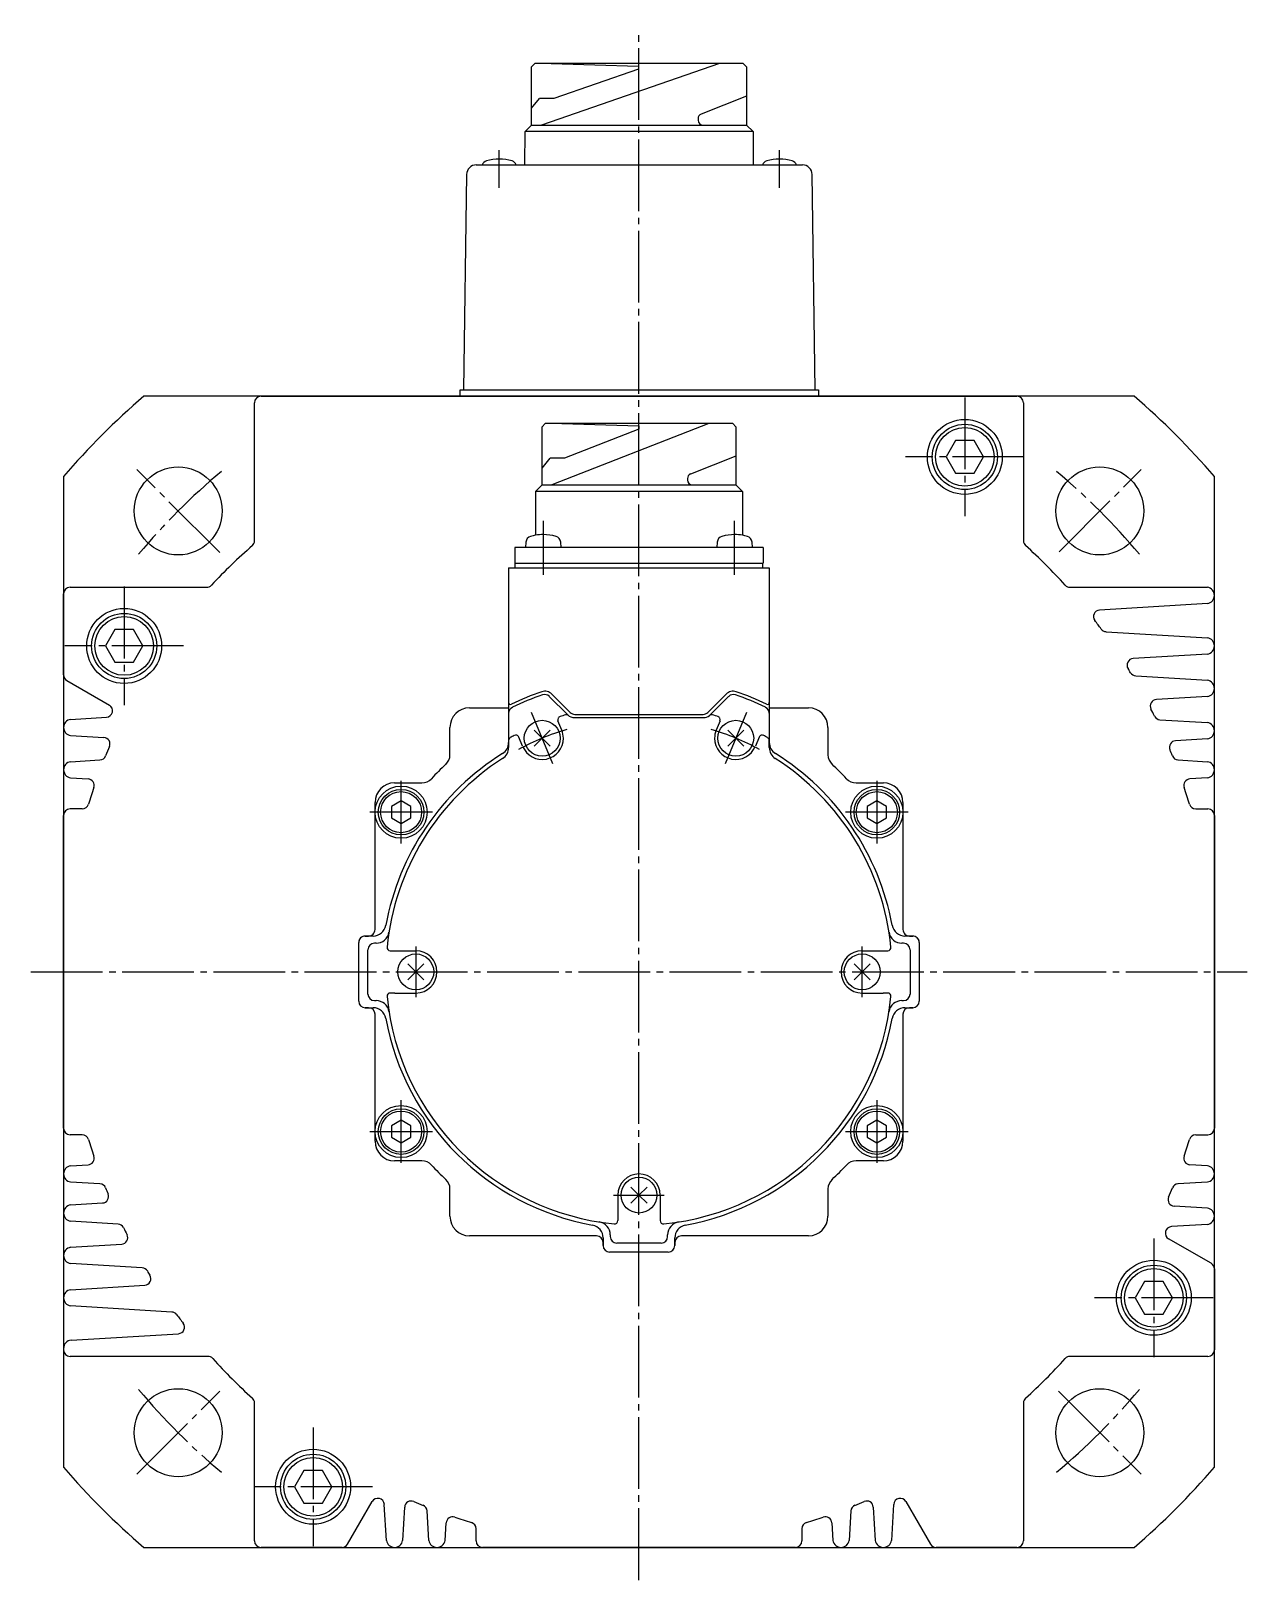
# Model space of a CAD drawing. Extents: x -435 to 485, y -233 to 290.
# Drawn here: x -435.1 to -248.5, y 51.8 to 289.4 of the extents above; entities that cross this region are included whole.
import ezdxf

# ---------------------------------------------------------------- set-up
doc = ezdxf.new("R2010")
doc.units = 0
doc.linetypes.add('DASH_CENTER', pattern=[14, 11, -1, 1, -1])
doc.layers.get('0').update_dxf_attribs({"linetype": 'CONTINUOUS'})

msp = doc.modelspace()

# ---------------------------------------------------------------- linework, layer by layer
at = {"color": 1, "linetype": 'DASH_CENTER'}
for p, q in [((-341.83, 51.77), (-341.83, 289.42)), ((-363.27, 265.37), (-363.27, 271.11)), ((-320.27, 265.37), (-320.27, 271.11)), ((-291.83, 233.17), (-291.83, 214.97)), ((-282.73, 224.07), (-300.93, 224.07)), ((-406.17, 209.41), (-418.9, 222.14)), ((-277.36, 209.53), (-264.75, 222.14)), ((-356.51, 214.25), (-356.51, 206)), ((-327.15, 206), (-327.15, 214.25)), ((-420.83, 204.17), (-420.83, 185.97)), ((-411.73, 195.07), (-429.93, 195.07)), ((-355.05, 176.99), (-358.3, 184.84)), ((-325.35, 184.84), (-328.6, 176.99)), ((-378.33, 164.77), (-378.33, 174.37)), ((-305.33, 174.37), (-305.33, 164.77)), ((-373.53, 169.57), (-383.13, 169.57)), ((-300.53, 169.57), (-310.13, 169.57)), ((-376.08, 148.96), (-376.08, 141.18)), ((-307.58, 141.18), (-307.58, 148.96)), ((-435.13, 145.07), (-248.53, 145.07)), ((-378.33, 115.77), (-378.33, 125.37)), ((-305.33, 125.37), (-305.33, 115.77)), ((-383.13, 120.57), (-373.53, 120.57)), ((-310.13, 120.57), (-300.53, 120.57)), ((-345.72, 110.82), (-337.94, 110.82)), ((-262.83, 104.17), (-262.83, 85.97)), ((-253.73, 95.07), (-271.93, 95.07)), ((-418.9, 67.99), (-406.17, 80.72)), ((-277.48, 80.72), (-264.75, 67.99)), ((-391.83, 75.17), (-391.83, 56.97)), ((-382.73, 66.07), (-400.93, 66.07)), ((-387.28, 66.07), (-391.83, 66.07))]:
    msp.add_line(p, q, dxfattribs=at)
at = {"color": 7, "linetype": 'CONTINUOUS'}
for p, q in [((-358.32, 283.92), (-357.82, 284.42)), ((-358.32, 274.98), (-358.32, 283.92)), ((-325.83, 284.42), (-357.82, 284.42)), ((-325.83, 284.42), (-357.81, 284.42)), ((-329.5, 284.42), (-356.8, 274.98)), ((-355.3, 284.42), (-341.89, 284.03)), ((-341.89, 283.56), (-354.89, 279.07)), ((-341.89, 284.03), (-341.89, 283.56)), ((-325.33, 283.92), (-325.83, 284.42)), ((-325.33, 283.92), (-325.33, 274.98)), ((-358.32, 277.57), (-357.07, 279.07)), ((-354.89, 279.07), (-357.07, 279.07)), ((-325.33, 279.4), (-332.29, 276.66)), ((-332.77, 275.97), (-332.77, 275.73)), ((-359.36, 268.87), (-359.32, 273.98)), ((-359.32, 273.98), (-358.32, 274.98)), ((-324.33, 273.98), (-359.32, 273.98)), ((-358.32, 274.98), (-332.02, 274.98)), ((-332.02, 274.98), (-325.33, 274.98)), ((-325.33, 274.98), (-324.33, 273.98)), ((-325.33, 274.98), (-324.33, 273.98)), ((-324.33, 273.98), (-324.3, 268.87)), ((-366.79, 268.87), (-341.77, 268.87)), ((-341.77, 268.87), (-316.75, 268.87)), ((-368.29, 267.39), (-368.76, 234.37)), ((-314.77, 234.37), (-315.25, 267.39)), ((-265.83, 233.37), (-417.82, 233.37)), ((-399.83, 233.37), (-283.83, 233.37)), ((-369.27, 234.37), (-358.96, 234.37)), ((-369.27, 233.37), (-369.27, 234.37)), ((-358.96, 234.37), (-324.46, 234.37)), ((-324.46, 234.37), (-314.27, 234.37)), ((-314.27, 234.37), (-314.27, 233.37)), ((-400.83, 211.21), (-400.83, 232.37)), ((-282.83, 232.37), (-282.83, 211.21)), ((-356.7, 228.71), (-356.2, 229.21)), ((-356.7, 219.77), (-356.7, 228.71)), ((-327.45, 229.21), (-356.2, 229.21)), ((-331.12, 229.21), (-355.18, 219.77)), ((-353.68, 229.21), (-341.83, 228.82)), ((-341.83, 228.35), (-353.26, 223.86)), ((-341.83, 228.35), (-341.83, 228.82)), ((-341.83, 228.82), (-341.83, 228.35)), ((-327.45, 229.21), (-326.95, 228.71)), ((-326.95, 228.71), (-326.95, 219.77)), ((-293.27, 226.57), (-294.71, 224.07)), ((-290.38, 226.57), (-293.27, 226.57)), ((-288.94, 224.07), (-290.38, 226.57)), ((-356.7, 222.36), (-355.45, 223.86)), ((-353.26, 223.86), (-355.45, 223.86)), ((-326.95, 224.19), (-333.91, 221.45)), ((-294.71, 224.07), (-293.27, 221.57)), ((-290.38, 221.57), (-288.94, 224.07)), ((-430.13, 221.06), (-430.13, 69.07)), ((-293.27, 221.57), (-290.38, 221.57)), ((-253.53, 69.07), (-253.53, 221.06)), ((-357.7, 218.77), (-356.7, 219.77)), ((-341.83, 218.77), (-357.7, 218.77)), ((-357.7, 218.77), (-357.7, 212.05)), ((-356.7, 219.77), (-341.83, 219.77)), ((-341.83, 219.77), (-326.95, 219.77)), ((-325.95, 218.77), (-341.83, 218.77)), ((-334.39, 220.76), (-334.39, 220.52)), ((-326.95, 219.77), (-325.95, 218.77)), ((-325.95, 218.77), (-325.95, 212.05)), ((-360.88, 210.16), (-360.88, 207.77)), ((-322.78, 210.16), (-360.88, 210.16)), ((-359.18, 211), (-359.26, 210.16)), ((-353.76, 210.16), (-353.83, 211)), ((-329.82, 211), (-329.9, 210.16)), ((-324.4, 210.16), (-324.47, 211)), ((-322.78, 210.16), (-322.78, 207.77)), ((-361.83, 207.07), (-361.83, 180.25)), ((-361.83, 207.07), (-321.83, 207.07)), ((-361.83, 207.07), (-321.83, 207.07)), ((-361.83, 207.07), (-321.83, 207.07)), ((-360.88, 207.77), (-322.78, 207.77)), ((-360.83, 207.07), (-360.83, 207.77)), ((-322.83, 207.07), (-322.83, 207.77)), ((-321.83, 207.07), (-321.83, 180.25)), ((-430.13, 190.64), (-430.13, 203.07)), ((-429.13, 204.07), (-408.17, 204.07)), ((-275.69, 204.07), (-254.6, 204.07)), ((-254.6, 201.59), (-271.15, 200.57)), ((-422.27, 197.57), (-423.71, 195.07)), ((-419.38, 197.57), (-422.27, 197.57)), ((-417.94, 195.07), (-419.38, 197.57)), ((-270.16, 197.26), (-254.6, 196.31)), ((-423.71, 195.07), (-422.27, 192.57)), ((-419.38, 192.57), (-417.94, 195.07)), ((-422.27, 192.57), (-419.38, 192.57)), ((-254.6, 193.82), (-266, 193.13)), ((-265.59, 190.48), (-254.6, 189.81)), ((-429.63, 189.78), (-423.1, 186.01)), ((-367.83, 185.57), (-361.83, 185.57)), ((-355.59, 187.33), (-352.77, 184.51)), ((-355.2, 187.69), (-352.37, 184.86)), ((-331.28, 184.86), (-328.45, 187.69)), ((-330.89, 184.51), (-328.07, 187.33)), ((-321.83, 185.57), (-315.83, 185.57)), ((-254.6, 187.32), (-262.44, 186.84)), ((-429.05, 183.81), (-423.54, 184.15)), ((-361.83, 184.75), (-361.83, 179.49)), ((-353.67, 182.16), (-354.26, 183.57)), ((-351.71, 184.07), (-331.95, 184.07)), ((-351.66, 184.57), (-331.99, 184.57)), ((-329.39, 183.57), (-329.98, 182.16)), ((-261.89, 183.75), (-254.6, 183.31)), ((-429.05, 181.33), (-423.94, 181.01)), ((-370.83, 178.37), (-370.83, 182.57)), ((-359.68, 179.67), (-360.26, 181.08)), ((-356.68, 180.91), (-357.91, 182.15)), ((-356.68, 180.91), (-357.91, 179.68)), ((-356.68, 180.91), (-355.44, 182.15)), ((-356.68, 180.91), (-355.44, 179.68)), ((-328.21, 182.15), (-326.98, 180.91)), ((-328.21, 179.68), (-326.98, 180.91)), ((-325.74, 182.15), (-326.98, 180.91)), ((-325.74, 179.68), (-326.98, 180.91)), ((-323.39, 181.08), (-323.97, 179.67)), ((-312.83, 182.57), (-312.83, 178.37)), ((-254.6, 180.82), (-259.5, 180.53)), ((-321.83, 179.49), (-321.83, 180.56)), ((-429.05, 177.31), (-424.54, 177.58)), ((-259.12, 177.58), (-254.6, 177.31)), ((-429.05, 174.83), (-426.36, 174.66)), ((-379.33, 174.07), (-375.13, 174.07)), ((-308.52, 174.07), (-304.33, 174.07)), ((-254.6, 174.82), (-257.29, 174.66)), ((-378.33, 171.3), (-379.83, 170.43)), ((-376.83, 170.43), (-378.33, 171.3)), ((-305.33, 171.3), (-306.83, 170.43)), ((-303.83, 170.43), (-305.33, 171.3)), ((-430.13, 145.07), (-430.13, 169.07)), ((-427.26, 170.07), (-429.13, 170.07)), ((-382.33, 151.57), (-382.33, 171.07)), ((-379.83, 170.43), (-379.83, 168.7)), ((-376.83, 168.7), (-376.83, 170.43)), ((-306.83, 170.43), (-306.83, 168.7)), ((-303.83, 168.7), (-303.83, 170.43)), ((-301.33, 171.07), (-301.33, 151.57)), ((-256.4, 170.07), (-254.53, 170.07)), ((-253.53, 169.07), (-253.53, 145.07)), ((-379.83, 168.7), (-378.33, 167.84)), ((-378.33, 167.84), (-376.83, 168.7)), ((-306.83, 168.7), (-305.33, 167.84)), ((-305.33, 167.84), (-303.83, 168.7)), ((-382.64, 150.57), (-383.83, 150.57)), ((-383.83, 150.57), (-383.33, 150.57)), ((-299.83, 150.57), (-301.01, 150.57)), ((-300.33, 150.57), (-299.83, 150.57)), ((-384.83, 140.57), (-384.83, 149.57)), ((-384.83, 140.57), (-384.83, 149.57)), ((-384.83, 140.57), (-384.83, 149.57)), ((-384.83, 140.57), (-384.83, 149.57)), ((-383.43, 141.67), (-383.43, 148.47)), ((-382.17, 149.47), (-382.43, 149.47)), ((-379.99, 148.32), (-379.28, 148.32)), ((-379.28, 148.32), (-376.08, 148.32)), ((-307.58, 148.32), (-304.38, 148.32)), ((-304.38, 148.32), (-303.66, 148.32)), ((-301.23, 149.47), (-301.48, 149.47)), ((-300.23, 148.47), (-300.23, 141.67)), ((-298.83, 149.57), (-298.83, 140.57)), ((-298.83, 149.57), (-298.83, 140.57)), ((-298.83, 149.57), (-298.83, 140.57)), ((-298.83, 149.57), (-298.83, 140.57)), ((-430.13, 121.07), (-430.13, 145.07)), ((-376.08, 145.07), (-377.31, 146.3)), ((-376.08, 145.07), (-377.31, 143.83)), ((-376.08, 145.07), (-374.84, 146.3)), ((-376.08, 145.07), (-374.84, 143.83)), ((-307.58, 145.07), (-308.81, 146.3)), ((-307.58, 145.07), (-308.81, 143.83)), ((-307.58, 145.07), (-306.34, 146.3)), ((-307.58, 145.07), (-306.34, 143.83)), ((-253.53, 145.07), (-253.53, 121.07)), ((-382.43, 140.67), (-382.17, 140.67)), ((-379.28, 141.82), (-379.99, 141.82)), ((-379.28, 141.82), (-376.08, 141.82)), ((-307.58, 141.82), (-304.38, 141.82)), ((-303.66, 141.82), (-304.38, 141.82)), ((-301.48, 140.67), (-301.23, 140.67)), ((-383.83, 139.57), (-382.64, 139.57)), ((-383.33, 139.57), (-383.83, 139.57)), ((-382.33, 119.07), (-382.33, 138.57)), ((-301.33, 138.57), (-301.33, 119.07)), ((-301.01, 139.57), (-299.83, 139.57)), ((-299.83, 139.57), (-300.33, 139.57)), ((-378.33, 122.3), (-379.83, 121.43)), ((-379.83, 121.43), (-379.83, 119.7)), ((-376.83, 121.43), (-378.33, 122.3)), ((-376.83, 119.7), (-376.83, 121.43)), ((-305.33, 122.3), (-306.83, 121.43)), ((-306.83, 121.43), (-306.83, 119.7)), ((-303.83, 121.43), (-305.33, 122.3)), ((-303.83, 119.7), (-303.83, 121.43)), ((-427.26, 120.07), (-429.13, 120.07)), ((-379.83, 119.7), (-378.33, 118.84)), ((-378.33, 118.84), (-376.83, 119.7)), ((-306.83, 119.7), (-305.33, 118.84)), ((-305.33, 118.84), (-303.83, 119.7)), ((-256.4, 120.07), (-254.53, 120.07)), ((-429.05, 115.31), (-426.36, 115.47)), ((-375.13, 116.07), (-379.33, 116.07)), ((-304.33, 116.07), (-308.52, 116.07)), ((-254.6, 115.31), (-257.29, 115.47)), ((-424.54, 112.55), (-429.05, 112.83)), ((-370.83, 107.57), (-370.83, 111.76)), ((-341.83, 110.82), (-343.07, 112.05)), ((-341.83, 110.82), (-340.59, 112.05)), ((-312.83, 111.76), (-312.83, 107.57)), ((-254.6, 112.83), (-259.12, 112.55)), ((-429.05, 109.31), (-424.15, 109.61)), ((-345.08, 110.82), (-345.08, 106.9)), ((-341.83, 110.82), (-343.07, 109.58)), ((-341.83, 110.82), (-340.59, 109.58)), ((-338.58, 110.82), (-338.58, 106.9)), ((-254.6, 108.81), (-259.71, 109.12)), ((-421.76, 106.38), (-429.05, 106.83)), ((-348.33, 104.57), (-367.83, 104.57)), ((-346.23, 104.72), (-346.23, 104.47)), ((-337.43, 104.47), (-337.43, 104.72)), ((-315.83, 104.57), (-335.33, 104.57)), ((-254.6, 106.33), (-260.12, 105.99)), ((-429.05, 102.81), (-421.21, 103.29)), ((-347.33, 104.25), (-347.33, 103.07)), ((-347.33, 103.07), (-347.33, 103.57)), ((-338.43, 103.47), (-345.23, 103.47)), ((-336.33, 103.07), (-336.33, 104.25)), ((-336.33, 103.57), (-336.33, 103.07)), ((-254.03, 100.36), (-260.56, 104.12)), ((-418.06, 99.66), (-429.05, 100.33)), ((-337.33, 102.07), (-346.33, 102.07)), ((-341.83, 102.07), (-346.33, 102.07)), ((-337.33, 102.07), (-341.83, 102.07)), ((-264.27, 97.57), (-265.71, 95.07)), ((-261.38, 97.57), (-264.27, 97.57)), ((-259.94, 95.07), (-261.38, 97.57)), ((-253.53, 99.49), (-253.53, 87.07)), ((-429.05, 96.31), (-417.66, 97.01)), ((-265.71, 95.07), (-264.27, 92.57)), ((-261.38, 92.57), (-259.94, 95.07)), ((-413.5, 92.88), (-429.05, 93.83)), ((-264.27, 92.57), (-261.38, 92.57)), ((-428.95, 88.55), (-412.5, 89.56)), ((-430.13, 87.31), (-430.13, 87.07)), ((-407.97, 86.07), (-429.13, 86.07)), ((-254.53, 86.07), (-275.69, 86.07)), ((-400.83, 57.77), (-400.83, 78.93)), ((-282.83, 78.93), (-282.83, 57.77)), ((-393.27, 68.57), (-394.71, 66.07)), ((-390.38, 68.57), (-393.27, 68.57)), ((-388.94, 66.07), (-390.38, 68.57)), ((-394.71, 66.07), (-393.27, 63.57)), ((-390.38, 63.57), (-388.94, 66.07)), ((-393.27, 63.57), (-390.38, 63.57)), ((-386.54, 57.27), (-382.77, 63.8)), ((-380.57, 57.84), (-380.91, 63.36)), ((-378.09, 57.84), (-377.77, 62.95)), ((-374.07, 57.84), (-374.34, 62.36)), ((-309.31, 62.36), (-309.59, 57.84)), ((-305.88, 62.95), (-305.57, 57.84)), ((-302.75, 63.36), (-303.09, 57.84)), ((-300.88, 63.8), (-297.12, 57.27)), ((-371.59, 57.84), (-371.42, 60.53)), ((-366.83, 57.77), (-366.83, 59.64)), ((-316.83, 59.64), (-316.83, 57.77)), ((-312.23, 60.53), (-312.07, 57.84)), ((-417.82, 56.77), (-265.83, 56.77)), ((-387.4, 56.77), (-399.83, 56.77)), ((-317.83, 56.77), (-365.83, 56.77)), ((-283.83, 56.77), (-296.25, 56.77))]:
    msp.add_line(p, q, dxfattribs=at)
for centre, radius in [((-291.83, 224.07), 5.75), ((-291.83, 224.07), 5), ((-291.83, 224.07), 4.5), ((-412.54, 215.78), 6.75), ((-271.12, 215.78), 6.75), ((-420.83, 195.07), 5.75), ((-420.83, 195.07), 5), ((-420.83, 195.07), 4.5), ((-356.68, 180.91), 2.75), ((-326.98, 180.91), 2.75), ((-378.33, 169.57), 4), ((-305.33, 169.57), 4), ((-378.33, 169.57), 3.5), ((-378.33, 169.57), 3.15), ((-305.33, 169.57), 3.5), ((-305.33, 169.57), 3.15), ((-376.08, 145.07), 2.75), ((-307.58, 145.07), 2.75), ((-378.33, 120.57), 4), ((-378.33, 120.57), 3.5), ((-378.33, 120.57), 3.15), ((-305.33, 120.57), 4), ((-305.33, 120.57), 3.5), ((-305.33, 120.57), 3.15), ((-341.83, 110.82), 2.75), ((-262.83, 95.07), 5.75), ((-262.83, 95.07), 5), ((-262.83, 95.07), 4.5), ((-412.54, 74.36), 6.75), ((-271.12, 74.36), 6.75), ((-391.83, 66.07), 5.75), ((-391.83, 66.07), 5), ((-391.83, 66.07), 4.5)]:
    msp.add_circle(centre, radius, dxfattribs=at)
for centre, radius, start, end in [((-332.02, 275.97), 0.75, 111.422, 180), ((-332.02, 275.73), 0.75, 180, 270), ((-366.79, 267.37), 1.5, 90, 179.1768), ((-364.95, 268.51), 1, 106.257, 158.9038), ((-363.27, 262.75), 7, 90, 106.257), ((-363.27, 262.75), 7, 73.743, 90), ((-361.59, 268.51), 1, 21.0962, 73.743), ((-321.95, 268.51), 1, 106.257, 158.9038), ((-320.27, 262.75), 7, 90, 106.257), ((-320.27, 262.75), 7, 73.743, 90), ((-318.59, 268.51), 1, 21.0962, 73.743), ((-316.75, 267.37), 1.5, 0.8232, 90), ((-341.83, 145.07), 116.5, 130.7171, 139.2829), ((-399.83, 232.37), 1, 90, 180), ((-283.83, 232.37), 1, 0, 90), ((-341.83, 145.07), 116.5, 40.7171, 49.2829), ((-333.64, 220.76), 0.75, 111.422, 180), ((-333.64, 220.52), 0.75, 180, 270), ((-358.19, 210.92), 1, 106.257, 175), ((-356.51, 205.16), 7, 99.8302, 106.257), ((-356.51, 205.16), 7, 90, 99.8302), ((-356.51, 205.16), 7, 73.743, 90), ((-354.83, 210.92), 1, 5, 73.743), ((-328.83, 210.92), 1, 106.257, 175), ((-327.15, 205.16), 7, 90, 106.257), ((-327.15, 205.16), 7, 80.1698, 90), ((-327.15, 205.16), 7, 73.743, 80.1698), ((-325.47, 210.92), 1, 5, 73.743), ((-342.98, 144.04), 88.3, 131.2133, 136.892), ((-401.83, 211.21), 1, 312.2133, 0), ((-281.83, 211.21), 1, 180, 227.7867), ((-341.83, 145.07), 88.3, 42.2133, 47.7867), ((-408.17, 205.07), 1, 270, 316.892), ((-275.69, 205.07), 1, 222.2133, 270), ((-429.13, 203.07), 1, 90, 180), ((-254.78, 202.83), 1.25, 278.1623, 81.8377), ((-271.09, 199.58), 1, 93.5, 217.6178), ((-341.83, 145.07), 88.3, 36.5568, 37.6178), ((-270.1, 198.26), 1, 216.5568, 266.5), ((-254.78, 195.07), 1.25, 278.1623, 81.8377), ((-265.94, 192.13), 1, 93.5, 211.8042), ((-429.13, 190.64), 1, 180, 240), ((-341.83, 145.07), 88.3, 31.3115, 31.8042), ((-265.53, 191.48), 1, 211.3115, 266.5), ((-341.83, 145.07), 45.5, 109.1514, 115.4759), ((-356.26, 186.63), 1.5, 45, 109.1514), ((-327.39, 186.63), 1.5, 70.8486, 135), ((-341.83, 145.07), 45.5, 64.5241, 70.8486), ((-254.78, 188.56), 1.25, 278.1623, 81.8377), ((-423.6, 185.14), 1, 273.5, 60), ((-367.83, 182.57), 3, 90, 180), ((-361.53, 186.41), 0.3, 180, 295.4759), ((-360.83, 184.75), 1, 115.583, 180), ((-341.83, 145.07), 45, 109.1953, 115.583), ((-356.29, 186.62), 1, 45, 109.1953), ((-327.36, 186.62), 1, 70.8047, 135), ((-341.83, 145.07), 45, 64.417, 70.8047), ((-322.83, 184.75), 1, 0, 64.417), ((-322.13, 186.41), 0.3, 244.5241, 0), ((-315.83, 182.57), 3, 0, 90), ((-262.38, 185.85), 1, 93.5, 207.171), ((-341.83, 145.07), 88.3, 26.3837, 27.171), ((-428.87, 182.57), 1.25, 98.1623, 261.8377), ((-353.8, 183.76), 0.5, 107.1898, 202.5), ((-341.83, 145.07), 41, 105.9518, 107.1898), ((-352.96, 184.01), 0.5, 51.2704, 105.9518), ((-351.71, 185.57), 1.5, 225, 270), ((-351.66, 185.57), 1, 225, 270), ((-331.99, 185.57), 1, 270, 315), ((-331.95, 185.57), 1.5, 270, 308.7296), ((-330.7, 184.01), 0.5, 74.0482, 128.7296), ((-341.83, 145.07), 41, 72.7264, 74.0482), ((-329.86, 183.76), 0.5, 337.5, 72.8102), ((-261.83, 184.75), 1, 206.3837, 266.5), ((-254.78, 182.07), 1.25, 278.1623, 81.8377), ((-424, 180.02), 1, 336.9607, 86.5), ((-361.33, 180.56), 0.5, 118.7831, 180), ((-341.83, 145.07), 41, 117.8154, 118.7831), ((-360.72, 180.89), 0.5, 22.5, 117.8154), ((-356.68, 180.91), 3.25, 202.5, 0), ((-356.68, 180.91), 3.25, 0, 22.5), ((-326.98, 180.91), 3.25, 157.5, 180), ((-326.98, 180.91), 3.25, 180, 337.5), ((-322.93, 180.89), 0.5, 62.1846, 157.5), ((-341.83, 145.07), 41, 61.2169, 62.2715), ((-322.33, 180.56), 0.5, 0, 61.2169), ((-341.83, 145.07), 88.3, 156.9607, 157.9567), ((-341.83, 145.07), 39.5, 122.0136, 169.5881), ((-372.83, 178.37), 2, 312.9468, 0), ((-363.83, 180.25), 2, 302.0136, 0), ((-363.83, 179.49), 2, 302.5854, 0), ((-319.83, 180.25), 2, 180, 237.9864), ((-319.83, 179.49), 2, 180, 237.4146), ((-341.83, 145.07), 39.5, 10.4119, 57.9864), ((-310.83, 178.37), 2, 180, 227.0532), ((-259.44, 179.53), 1, 93.5, 202.6989), ((-341.83, 145.07), 88.3, 22.0423, 22.6989), ((-428.87, 176.07), 1.25, 98.1623, 261.8377), ((-424.6, 178.58), 1, 273.5, 337.9567), ((-341.83, 145.07), 38.85, 122.5854, 174.3884), ((-341.83, 145.07), 43.5, 132.9468, 137.0532), ((-341.83, 145.07), 38.85, 5.6116, 57.4146), ((-341.83, 145.07), 43.5, 42.9468, 47.0532), ((-259.05, 178.58), 1, 202.0423, 266.5), ((-254.78, 176.07), 1.25, 278.1623, 81.8377), ((-426.42, 173.66), 1, 341.3231, 86.5), ((-379.33, 171.07), 3, 90, 180), ((-375.13, 176.07), 2, 270, 317.0532), ((-308.52, 176.07), 2, 222.9468, 270), ((-304.33, 171.07), 3, 0, 90), ((-257.23, 173.66), 1, 93.5, 198.676), ((-341.83, 145.07), 88.3, 161.3231, 163.073), ((-341.83, 145.07), 88.3, 16.9261, 18.676), ((-429.13, 169.07), 1, 90, 180), ((-427.26, 171.07), 1, 270, 343.073), ((-256.4, 171.07), 1, 196.9261, 270), ((-254.53, 169.07), 1, 0, 90), ((-382.64, 152.57), 2, 270, 349.5881), ((-301.01, 152.57), 2, 190.4119, 270), ((-383.83, 149.57), 1, 90, 180), ((-383.83, 149.57), 1, 89.999, 180), ((-383.83, 149.57), 1, 90, 180), ((-383.33, 151.57), 1, 269.999, 0), ((-382.17, 151.47), 2, 270, 350.9863), ((-301.48, 151.47), 2, 189.0137, 270), ((-300.33, 151.57), 1, 180, 270.001), ((-299.83, 149.57), 1, 0, 90), ((-299.83, 149.57), 1, 0, 90), ((-299.83, 149.57), 1, 0, 90.001), ((-382.43, 148.47), 1, 90, 180), ((-379.99, 148.82), 0.5, 174.3884, 270), ((-376.08, 145.07), 3.25, 270, 90), ((-307.58, 145.07), 3.25, 90, 270), ((-303.66, 148.82), 0.5, 270, 5.6116), ((-301.23, 148.47), 1, 0, 90), ((-383.83, 140.57), 1, 180, 270), ((-383.83, 140.57), 1, 180, 269.999), ((-383.83, 140.57), 1, 180, 270), ((-382.43, 141.67), 1, 180, 270), ((-382.17, 138.67), 2, 9.0137, 90), ((-379.99, 141.32), 0.5, 90, 185.6116), ((-341.83, 145.07), 38.85, 185.6116, 264.3867), ((-341.83, 145.07), 38.85, 275.6098, 354.3884), ((-303.66, 141.32), 0.5, 354.3884, 90), ((-301.48, 138.67), 2, 90, 170.9863), ((-301.23, 141.67), 1, 270, 0), ((-299.83, 140.57), 1, 270, 0), ((-299.83, 140.57), 1, 270, 0), ((-299.83, 140.57), 1, 270.001, 0), ((-383.33, 138.57), 1, 0, 89.999), ((-382.64, 137.57), 2, 10.4119, 90), ((-341.83, 145.07), 39.5, 190.4119, 259.5865), ((-341.83, 145.07), 39.5, 280.3701, 349.5881), ((-301.01, 137.57), 2, 90, 169.5881), ((-300.33, 138.57), 1, 90.001, 180), ((-429.13, 121.07), 1, 180, 270), ((-427.26, 119.07), 1, 16.9261, 90), ((-341.83, 145.07), 88.3, 196.9261, 198.676), ((-379.33, 119.07), 3, 180, 270), ((-304.33, 119.07), 3, 270, 0), ((-341.83, 145.07), 88.3, 341.3231, 343.073), ((-256.4, 119.07), 1, 90, 163.073), ((-254.53, 121.07), 1, 270, 0), ((-426.43, 116.47), 1, 273.5, 18.676), ((-257.23, 116.47), 1, 161.3231, 266.5), ((-428.87, 114.07), 1.25, 98.1623, 261.8377), ((-375.13, 114.07), 2, 42.9468, 90), ((-341.83, 145.07), 43.5, 222.9468, 227.0532), ((-341.83, 145.07), 43.5, 312.9468, 317.0532), ((-308.52, 114.07), 2, 90, 137.0532), ((-254.78, 114.07), 1.25, 278.1623, 81.8377), ((-424.6, 111.55), 1, 22.0423, 86.5), ((-341.83, 145.07), 88.3, 202.0423, 202.6989), ((-372.83, 111.76), 2, 0, 47.0532), ((-341.83, 110.82), 3.25, 0, 180), ((-310.83, 111.76), 2, 132.9468, 180), ((-341.83, 145.07), 88.3, 336.9607, 337.9567), ((-259.05, 111.55), 1, 93.5, 157.9567), ((-424.21, 110.61), 1, 273.5, 22.6989), ((-259.65, 110.12), 1, 156.9607, 266.5), ((-428.87, 108.07), 1.25, 98.1623, 261.8377), ((-367.83, 107.57), 3, 180, 270), ((-315.83, 107.57), 3, 270, 0), ((-254.78, 107.57), 1.25, 278.1623, 81.8377), ((-421.83, 105.38), 1, 26.3837, 86.5), ((-421.27, 104.29), 1, 273.5, 27.171), ((-341.83, 145.07), 88.3, 206.3837, 207.171), ((-349.33, 104.25), 2, 0, 79.5865), ((-348.33, 103.57), 1, 0, 90), ((-348.23, 104.72), 2, 0, 80.9847), ((-345.58, 106.9), 0.5, 264.3867, 0), ((-338.08, 106.9), 0.5, 180, 275.6098), ((-335.43, 104.72), 2, 99.0153, 180), ((-334.33, 104.25), 2, 101.2055, 180), ((-335.33, 103.57), 1, 90, 180), ((-260.06, 104.99), 1, 93.5, 240), ((-428.87, 101.57), 1.25, 98.1623, 261.8377), ((-346.33, 103.07), 1, 180, 270), ((-346.33, 103.07), 1, 180, 270), ((-346.33, 103.07), 1, 180, 270), ((-345.23, 104.47), 1, 180, 270), ((-338.43, 104.47), 1, 270, 0), ((-337.33, 103.07), 1, 270, 0), ((-337.33, 103.07), 1, 270, 0), ((-337.33, 103.07), 1, 270, 0), ((-254.53, 99.49), 1, 0, 60), ((-418.12, 98.66), 1, 31.3115, 86.5), ((-417.72, 98), 1, 273.5, 31.8042), ((-341.83, 145.07), 88.3, 211.3115, 211.8042), ((-428.87, 95.07), 1.25, 98.1623, 261.8377), ((-413.56, 91.88), 1, 36.5568, 86.5), ((-341.83, 145.07), 88.3, 216.5568, 217.6178), ((-412.56, 90.56), 1, 273.5, 37.6178), ((-428.88, 87.31), 1.25, 93.5, 180), ((-429.13, 87.07), 1, 180, 270), ((-407.97, 85.07), 1, 42.2133, 90), ((-341.83, 145.07), 88.3, 222.2133, 227.7867), ((-341.83, 145.07), 88.3, 312.2133, 317.7867), ((-275.69, 85.07), 1, 90, 137.7867), ((-254.53, 87.07), 1, 270, 0), ((-401.83, 78.93), 1, 0, 47.7867), ((-281.83, 78.93), 1, 132.2133, 180), ((-341.83, 145.07), 116.5, 220.7171, 229.2829), ((-341.83, 145.07), 116.5, 310.717, 319.283), ((-381.9, 63.3), 1, 3.5, 150), ((-301.75, 63.3), 1, 30, 176.5), ((-376.78, 62.89), 1, 66.9607, 176.5), ((-341.83, 145.07), 88.3, 246.9607, 247.9567), ((-375.34, 62.3), 1, 3.5, 67.9567), ((-308.31, 62.3), 1, 112.0433, 176.5), ((-341.83, 145.07), 88.3, 292.0433, 293.0393), ((-306.88, 62.89), 1, 3.5, 113.0393), ((-370.42, 60.47), 1, 71.3231, 176.5), ((-341.83, 145.07), 88.3, 251.3231, 253.073), ((-367.83, 59.64), 1, 0, 73.073), ((-315.83, 59.64), 1, 106.927, 180), ((-341.83, 145.07), 88.3, 286.927, 288.6769), ((-313.23, 60.47), 1, 3.5, 108.6769), ((-399.83, 57.77), 1, 180, 270), ((-387.4, 57.77), 1, 270, 330), ((-379.33, 58.02), 1.25, 188.1623, 351.8377), ((-372.83, 58.02), 1.25, 188.1623, 351.8377), ((-365.83, 57.77), 1, 180, 270), ((-317.83, 57.77), 1, 270, 0), ((-310.83, 58.02), 1.25, 188.1623, 351.8377), ((-304.33, 58.02), 1.25, 188.1623, 351.8377), ((-296.25, 57.77), 1, 210, 270), ((-283.83, 57.77), 1, 270, 0)]:
    msp.add_arc(centre, radius, start, end, dxfattribs=at)
at = {"color": 1, "linetype": 'DASH_CENTER'}
for centre, radius, start, end in [((-341.83, 145.07), 100, 129.8416, 140.1584), ((-341.83, 145.07), 100, 39.8416, 50.1584), ((-341.83, 145.07), 38.8, 106.5839, 118.4185), ((-341.82, 145.07), 38.8, 61.5815, 73.4161), ((-341.83, 145.07), 100, 219.8416, 230.1583), ((-341.83, 145.07), 100, 309.8416, 320.1583)]:
    msp.add_arc(centre, radius, start, end, dxfattribs=at)

doc.saveas('drawing.dxf')
